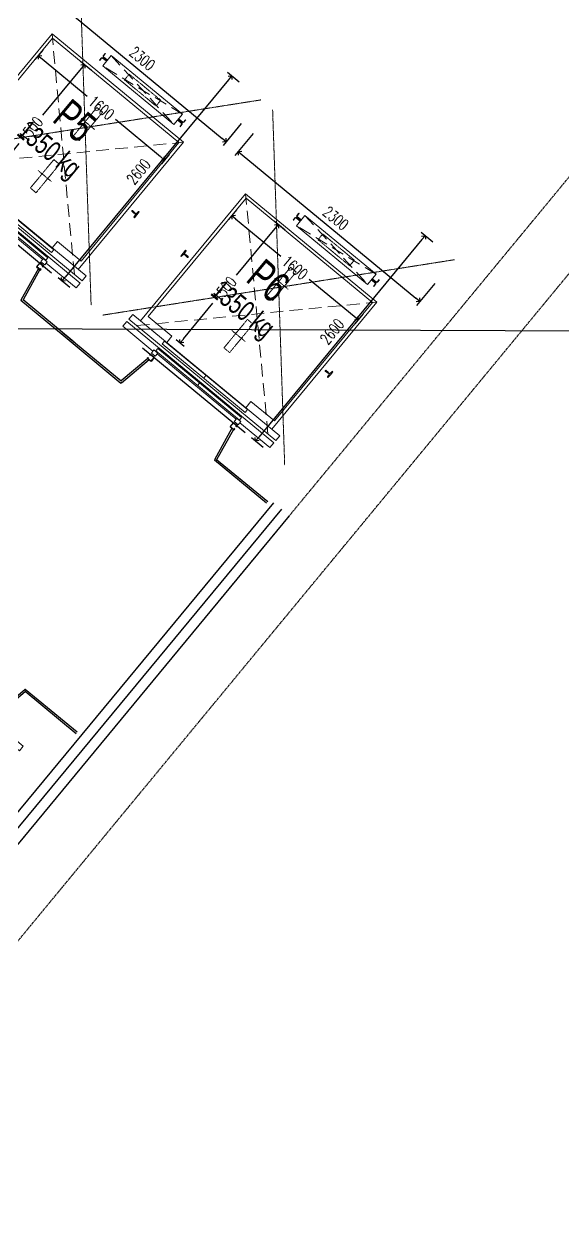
# Model space of a CAD drawing. Header units: millimetres. Extents: x -1307397 to 11565522512, y -626897 to 1138105.
# Drawn here: x -84169 to -78911, y 88250 to 99992 of the extents above; entities that cross this region are included whole.
import ezdxf
from ezdxf.enums import TextEntityAlignment as Align

# ---------------------------------------------------------------- set-up
doc = ezdxf.new("R2010")
doc.units = ezdxf.units.MM
doc.header["$MEASUREMENT"] = 0
for name, pattern in [('HIDDEN', [0.375, 0.25, -0.125]), ('Xref_NT1+NT2_MBDV Cot vach_220729$0$CENTERX2', [4, 2.5, -0.5, 0.5, -0.5]), ('Xref_NT1+NT2_MBDV Cot vach_220729$0$DASH', [0.35, 0.25, -0.1]), ('Xref_NT1+NT2_MBDV Cot vach_220729$0$HIDDEN', [0.375, 0.25, -0.125]), ('Xref_NT1+NT2_MBDV Cot vach_220729$0$PHANTOMX2', [5, 2.5, -0.5, 0.5, -0.5, 0.5, -0.5])]:
    doc.linetypes.add(name, pattern=pattern)
for name, color, linetype in [('A-GLAZ', 135, 'Continuous'), ('KT-Net manh', 139, 'Continuous'), ('KT-Noi that', 32, 'Continuous'), ('SPE-MEP-Electric', 210, 'Continuous'), ('Xref_NT1+NT2_MBDV Cot vach_220729$0$ccu12-Thay', 7, 'Continuous'), ('Xref_NT1+NT2_MBDV Cot vach_220729$0$KC-Betong', 6, 'Continuous'), ('Xref_NT1+NT2_MBDV Cot vach_220729$0$KT-Net manh', 139, 'Continuous'), ('Xref_NT1+NT2_MBDV Cot vach_220729$0$KT-Text', 7, 'Continuous'), ('Xref_ST_MBDV Cot vach 30.7.2022$0$KT-Text', 7, 'Continuous'), ('Xref_ST_MBDV Cot vach 30.7.2022$0$ST_MBDV Cot vach 220803$0$Xref_ST_MBDV Cot vach 30.7.2022$0$KT-Tuong', 1, 'Continuous')]:
    doc.layers.add(name, color=color, linetype=linetype)
for name, color, linetype, lineweight in [('SPE-MEP-HVAC', 140, 'Continuous', 0), ('Xref_NT1+NT2_MBDV Cot vach_220729$0$KT-Noi that', 36, 'Continuous', 9), ('Xref_NT1+NT2_MBDV Cot vach_220729$0$Level 15', 7, 'Continuous', 0)]:
    doc.layers.add(name, color=color, linetype=linetype, lineweight=lineweight)
doc.styles.get("Standard").update_dxf_attribs({"font": 'arial.ttf'})
doc.styles.add('xref.N.Cot vach tang N2$0$DIM', font='vnsimli.shx', dxfattribs={"width": 0.7})
doc.styles.add('Xref_NT1+NT2_MBDV Cot vach_220729$0$Arial', font='arial.ttf', dxfattribs={"width": 0.7})
doc.styles.add('Xref_NT1+NT2_MBDV Cot vach_220729$0$DIM', font='vnsimli.shx', dxfattribs={"width": 0.7})
doc.dimstyles.new('SPE-DIM150', dxfattribs={"dimscale": 150, "dimtxt": 2.5, "dimasz": 2.5, "dimexe": 1.25, "dimexo": 0.625, "dimtad": 1, "dimdec": 0, "dimtxsty": 'Standard', "dimcen": 2.5, "dimadec": 0, "dimazin": 0, "dimtfac": 1, "dimtdec": 0, "dimtmove": 0, "dimatfit": 3, "dimldrblk": 'CLOSEDBLANK', "dimfxl": 1, "dimarcsym": 0})
doc.dimstyles.new('xref.N.Cot vach tang N2$0$CCU 1-100 A1', dxfattribs={"dimscale": 100, "dimtxt": 2.2, "dimasz": 1, "dimexe": 1, "dimexo": 0, "dimgap": 1, "dimtad": 1, "dimdec": 0, "dimdsep": 46, "dimtxsty": 'xref.N.Cot vach tang N2$0$DIM', "dimblk1": 'xref.N.Cot vach tang N2$0$_ARCHTICK', "dimblk2": 'xref.N.Cot vach tang N2$0$_ARCHTICK', "dimsah": 1, "dimcen": 0, "dimdle": 1, "dimclrd": 256, "dimclre": 256, "dimclrt": 31, "dimadec": 0, "dimazin": 0, "dimtfac": 1, "dimtdec": 0, "dimtix": 1, "dimtmove": 2, "dimatfit": 3, "dimldrblk": 'xref.N.Cot vach tang N2$0$_ARCHTICK', "dimfxl": 8, "dimtolj": 1, "dimarcsym": 0})
doc.dimstyles.new('Xref_NT1+NT2_MBDV Cot vach_220729$0$CCU 1-100 A1', dxfattribs={"dimscale": 100, "dimtxt": 2.2, "dimasz": 1, "dimexe": 1, "dimexo": 0, "dimgap": 1, "dimtad": 1, "dimdec": 0, "dimdsep": 46, "dimtxsty": 'Xref_NT1+NT2_MBDV Cot vach_220729$0$DIM', "dimblk1": 'Xref_NT1+NT2_MBDV Cot vach_220729$0$_ARCHTICK', "dimblk2": 'Xref_NT1+NT2_MBDV Cot vach_220729$0$_ARCHTICK', "dimsah": 1, "dimcen": 0, "dimdle": 1, "dimclrd": 256, "dimclre": 256, "dimclrt": 31, "dimadec": 0, "dimazin": 0, "dimtfac": 1, "dimtdec": 0, "dimtix": 1, "dimtmove": 2, "dimatfit": 3, "dimldrblk": 'Xref_NT1+NT2_MBDV Cot vach_220729$0$_ARCHTICK', "dimfxl": 8, "dimtolj": 1, "dimarcsym": 0})

# ---------------------------------------------------------------- blocks, each defined once
blk = doc.blocks.new('Xref_NT1+NT2_MBDV Cot vach_220729$0$Luoi truc NT')
at = {"layer": 'Xref_NT1+NT2_MBDV Cot vach_220729$0$Level 15', "color": 240, "linetype": 'Xref_NT1+NT2_MBDV Cot vach_220729$0$DASH', "lineweight": 13, "ltscale": 10, "true_color": 0xed1f24, "elevation": 0, "flags": 128}
blk.add_lwpolyline([(1348755, 125791), (1343211, 146894), (1334802, 149799), (1323306, 141086), (1299857, 123195), (1276240, 106123, 0.685011), (1309559, -18492), (1330348, -20692), (1371996, -19376), (1378307, -11303), (1348755, 125791)], format="xyb", close=True, dxfattribs=at)
at = {"layer": 'Xref_NT1+NT2_MBDV Cot vach_220729$0$Level 15', "color": 152, "linetype": 'Xref_NT1+NT2_MBDV Cot vach_220729$0$DASH', "lineweight": 13, "ltscale": 10, "true_color": 0x2776bb, "elevation": 0, "flags": 128}
blk.add_lwpolyline([(1342918, 124396), (1338222, 142269), (1335872, 143081), (1326938, 136310), (1303434, 118378), (1279767, 101270, 0.684877), (1310199, -12526), (1330570, -14682), (1368999, -13468), (1371849, -9821)], format="xyb", close=True, dxfattribs=at)
blk = doc.blocks.new('_ClosedBlank')
at = {"linetype": 'ByBlock', "lineweight": -2}
for p, q in [((-1, 0.167), (0, 0)), ((-1, 0.167), (-1, -0.167)), ((0, 0), (-1, -0.167))]:
    blk.add_line(p, q, dxfattribs=at)
blk = doc.blocks.new('xref.N.Cot vach tang N2$0$_Open90')
at = {"color": 0, "linetype": 'ByBlock', "lineweight": -2}
for p, q in [((0, 0), (-1, 0)), ((-0.5, 0.5), (0, 0)), ((0, 0), (-0.5, -0.5))]:
    blk.add_line(p, q, dxfattribs=at)
blk = doc.blocks.new('*D87')
at = {"layer": 'Defpoints', "color": 0, "transparency": 16777216}
for p in [(-83958, 100984, 0), (-85689, 99042), (-85613, 98979, 0)]:
    blk.add_point(p, dxfattribs=at)
at = {"layer": 'KT-Noi that', "color": 5, "transparency": 16777216}
for p, q in [((-84065, 101008), (-85657, 99080)), ((-83958, 100984), (-84072, 101078)), ((-85613, 98979), (-85728, 99074))]:
    blk.add_line(p, q, dxfattribs=at)
at = {"layer": 'KT-Noi that', "color": 5, "transparency": 16777216, "xscale": 50, "yscale": 50, "zscale": 50}
for p, rotation in [((-84033, 101046), 50.44882705992779), ((-85689, 99042), 230.4488270599278)]:
    blk.add_blockref('xref.N.Cot vach tang N2$0$_Open90', p, dxfattribs=dict(at, rotation=rotation))
at = {"layer": 'KT-Noi that', "color": 5, "transparency": 16777216, "insert": (-84942, 100111), "char_height": 110, "attachment_point": 5, "rotation": 50.4488, "style": 'xref.N.Cot vach tang N2$0$DIM'}
blk.add_mtext('\\A1;2600', dxfattribs=at)
blk = doc.blocks.new('xref.N.Cot vach tang N2$0$_ARCHTICK')
at = {"color": 0, "linetype": 'ByBlock', "const_width": 0.15}
blk.add_lwpolyline([(-0.5, -0.5), (0.5, 0.5)], dxfattribs=at)
blk = doc.blocks.new('*D88')
at = {"layer": 'Defpoints', "color": 0, "transparency": 16777216}
for p in [(-83824, 100485, 0), (-82050, 99020, 0), (-82197, 98843)]:
    blk.add_point(p, dxfattribs=at)
at = {"layer": 'KT-Noi that', "color": 5, "transparency": 16777216}
for p, q in [((-83824, 100485), (-84002, 100269)), ((-83931, 100276), (-82235, 98875)), ((-82050, 99020), (-82228, 98805))]:
    blk.add_line(p, q, dxfattribs=at)
at = {"layer": 'KT-Noi that', "color": 5, "transparency": 16777216, "xscale": 50, "yscale": 50, "zscale": 50}
for p, rotation in [((-83970, 100308), 140.4488270599036), ((-82197, 98843), 320.4488270599036)]:
    blk.add_blockref('xref.N.Cot vach tang N2$0$_Open90', p, dxfattribs=dict(at, rotation=rotation))
at = {"layer": 'KT-Noi that', "color": 5, "transparency": 16777216, "insert": (-83016, 99656), "char_height": 110, "attachment_point": 5, "rotation": 320.4488, "style": 'xref.N.Cot vach tang N2$0$DIM'}
blk.add_mtext('\\A1;2300', dxfattribs=at)
blk = doc.blocks.new('*D89')
at = {"layer": 'Defpoints', "color": 0, "transparency": 16777216}
for p in [(-82069, 99424, 0), (-83800, 97482), (-83724, 97419, 0)]:
    blk.add_point(p, dxfattribs=at)
at = {"layer": 'KT-Noi that', "color": 5, "transparency": 16777216}
for p, q in [((-82069, 99424), (-82183, 99518)), ((-82176, 99448), (-83768, 97520)), ((-83724, 97419), (-83838, 97514))]:
    blk.add_line(p, q, dxfattribs=at)
at = {"layer": 'KT-Noi that', "color": 5, "transparency": 16777216, "xscale": 50, "yscale": 50, "zscale": 50}
for p, rotation in [((-82144, 99486), 50.44882705992779), ((-83800, 97482), 230.4488270599278)]:
    blk.add_blockref('xref.N.Cot vach tang N2$0$_Open90', p, dxfattribs=dict(at, rotation=rotation))
at = {"layer": 'KT-Noi that', "color": 5, "transparency": 16777216, "insert": (-83053, 98551), "char_height": 110, "attachment_point": 5, "rotation": 50.4488, "style": 'xref.N.Cot vach tang N2$0$DIM'}
blk.add_mtext('\\A1;2600', dxfattribs=at)
blk = doc.blocks.new('*D90')
at = {"layer": 'Defpoints', "color": 0, "transparency": 16777216}
for p in [(-81935, 98925, 0), (-80161, 97460, 0), (-80307, 97283)]:
    blk.add_point(p, dxfattribs=at)
at = {"layer": 'KT-Noi that', "color": 5, "transparency": 16777216}
for p, q in [((-81935, 98925), (-82113, 98709)), ((-82042, 98716), (-80346, 97315)), ((-80161, 97460), (-80339, 97245))]:
    blk.add_line(p, q, dxfattribs=at)
at = {"layer": 'KT-Noi that', "color": 5, "transparency": 16777216, "xscale": 50, "yscale": 50, "zscale": 50}
for p, rotation in [((-82081, 98748), 140.4488270599036), ((-80307, 97283), 320.4488270599036)]:
    blk.add_blockref('xref.N.Cot vach tang N2$0$_Open90', p, dxfattribs=dict(at, rotation=rotation))
at = {"layer": 'KT-Noi that', "color": 5, "transparency": 16777216, "insert": (-81127, 98096), "char_height": 110, "attachment_point": 5, "rotation": 320.4488, "style": 'xref.N.Cot vach tang N2$0$DIM'}
blk.add_mtext('\\A1;2300', dxfattribs=at)
blk = doc.blocks.new('*D91')
at = {"layer": 'Defpoints', "color": 0, "transparency": 16777216}
for p in [(-80180, 97864, 0), (-81911, 95922), (-81835, 95859, 0)]:
    blk.add_point(p, dxfattribs=at)
at = {"layer": 'KT-Noi that', "color": 5, "transparency": 16777216}
for p, q in [((-80180, 97864), (-80294, 97958)), ((-80287, 97888), (-81879, 95960)), ((-81835, 95859), (-81949, 95953))]:
    blk.add_line(p, q, dxfattribs=at)
at = {"layer": 'KT-Noi that', "color": 5, "transparency": 16777216, "xscale": 50, "yscale": 50, "zscale": 50}
for p, rotation in [((-80255, 97926), 50.44882705992779), ((-81911, 95922), 230.4488270599278)]:
    blk.add_blockref('xref.N.Cot vach tang N2$0$_Open90', p, dxfattribs=dict(at, rotation=rotation))
at = {"layer": 'KT-Noi that', "color": 5, "transparency": 16777216, "insert": (-81164, 96991), "char_height": 110, "attachment_point": 5, "rotation": 50.4488, "style": 'xref.N.Cot vach tang N2$0$DIM'}
blk.add_mtext('\\A1;2600', dxfattribs=at)
blk = doc.blocks.new('STTT')
at = {"layer": 'Xref_NT1+NT2_MBDV Cot vach_220729$0$KT-Text', "extrusion": (2.27976e-08, 7.84266e-08, 1), "style": 'Xref_NT1+NT2_MBDV Cot vach_220729$0$Arial', "oblique": 360, "width": 0.7}
for s, p in [('P5', (-83829, 98603)), ('P6', (-81940, 97042))]:
    blk.add_text(s, height=300, rotation=320, dxfattribs=at).set_placement(p, align=Align.CENTER)
at = {"layer": 'Xref_NT1+NT2_MBDV Cot vach_220729$0$KT-Text', "style": 'Xref_NT1+NT2_MBDV Cot vach_220729$0$Arial', "width": 0.7}
for p in [(-84043, 98364, 0), (-82153, 96804, 0)]:
    blk.add_text('1350 kg', height=200, rotation=320.4488, dxfattribs=at).set_placement(p, align=Align.CENTER)
blk = doc.blocks.new('STTT2')
at = {"layer": 'Xref_ST_MBDV Cot vach 30.7.2022$0$KT-Text'}
blk.add_blockref('STTT', (0, 0), dxfattribs=at)
blk = doc.blocks.new('ĂERWER')
at = {"layer": 'Xref_ST_MBDV Cot vach 30.7.2022$0$KT-Text'}
blk.add_blockref('STTT2', (0, 0), dxfattribs=at)
blk = doc.blocks.new('Xref_NT1+NT2_MBDV Cot vach_220729$0$_Open90')
at = {"color": 0, "linetype": 'ByBlock', "lineweight": -2}
for p, q in [((0, 0), (-1, 0)), ((-0.5, 0.5), (0, 0)), ((0, 0), (-0.5, -0.5))]:
    blk.add_line(p, q, dxfattribs=at)
blk = doc.blocks.new('*D103')
at = {"layer": 'Defpoints', "color": 5, "transparency": 16777216}
for p, q in [((2154, 2626), (2047, 2714)), ((2054, 2644), (1677, 2188)), ((1162, 1565), (1450, 1913)), ((1170, 1493), (1092, 1558))]:
    blk.add_line(p, q, dxfattribs=at)
at = {"layer": 'Defpoints', "color": 0, "transparency": 16777216}
for p in [(2154, 2626, 0), (1130, 1526), (1170, 1493, 0)]:
    blk.add_point(p, dxfattribs=at)
at = {"layer": 'Defpoints', "color": 5, "transparency": 16777216, "xscale": 50, "yscale": 50, "zscale": 50}
for p, rotation in [((2086, 2683), 50.44882673748346), ((1130, 1526), 230.4488267374834)]:
    blk.add_blockref('Xref_NT1+NT2_MBDV Cot vach_220729$0$_Open90', p, dxfattribs=dict(at, rotation=rotation))
at = {"layer": 'Defpoints', "color": 5, "transparency": 16777216, "insert": (1563, 2050), "char_height": 110, "attachment_point": 5, "rotation": 50.4488, "style": 'Xref_NT1+NT2_MBDV Cot vach_220729$0$DIM'}
blk.add_mtext('\\A1;1500', dxfattribs=at)
blk = doc.blocks.new('Xref_NT1+NT2_MBDV Cot vach_220729$0$_ARCHTICK')
at = {"color": 0, "linetype": 'ByBlock', "const_width": 0.15}
blk.add_lwpolyline([(-0.5, -0.5), (0.5, 0.5)], dxfattribs=at)
blk = doc.blocks.new('*D104')
at = {"layer": 'Defpoints', "color": 5, "transparency": 16777216}
for p, q in [((1679, 2825), (1602, 2732)), ((1672, 2738), (2113, 2374)), ((2829, 1783), (2388, 2147)), ((2913, 1806), (2836, 1713))]:
    blk.add_line(p, q, dxfattribs=at)
at = {"layer": 'Defpoints', "color": 0, "transparency": 16777216}
for p in [(1679, 2825, 0), (2913, 1806, 0), (2868, 1751)]:
    blk.add_point(p, dxfattribs=at)
at = {"layer": 'Defpoints', "color": 5, "transparency": 16777216, "xscale": 50, "yscale": 50, "zscale": 50}
for p, rotation in [((1634, 2770), 140.4488267374835), ((2868, 1751), 320.4488267374835)]:
    blk.add_blockref('Xref_NT1+NT2_MBDV Cot vach_220729$0$_Open90', p, dxfattribs=dict(at, rotation=rotation))
at = {"layer": 'Defpoints', "color": 5, "transparency": 16777216, "insert": (2251, 2261), "char_height": 110, "attachment_point": 5, "rotation": 320.4488, "style": 'Xref_NT1+NT2_MBDV Cot vach_220729$0$DIM'}
blk.add_mtext('\\A1;1600', dxfattribs=at)
blk = doc.blocks.new('A$C691A41ED')
at = {"layer": 'SPE-MEP-Electric'}
blk.add_leader([(25540, 1524898), (74666, 1524707)], dimstyle='SPE-DIM150', override={"dimtad": 0}, dxfattribs=at)
blk = doc.blocks.new('A$C4DAF2025')
at = {"layer": 'Xref_NT1+NT2_MBDV Cot vach_220729$0$KT-Net manh'}
for p, q in [((-31.8, 1617, 0), (552.4, 1134.5, 0)), ((-20.4, 1630.9, 0), (554.5, 1156.1, 0)), ((762.6, 1479.7, 0), (1765, 651.9, 0)), ((813.5, 1372.8, 0), (554.5, 1156.1, 0)), ((827.7, 1361.1, 0), (556.7, 1134.9, 0)), ((552.4, 1134.5, 0), (554.3, 1136.8, 0)), ((554.3, 1136.8, 0), (556.7, 1134.9, 0)), ((1636.2, 693.4, 0), (1465.3, 384.5, 0)), ((1650.4, 681.7, 0), (1486.6, 386.4, 0)), ((1467.6, 382.6, 0), (1465.3, 384.5, 0)), ((1465.7, 380.3, 0), (1467.6, 382.6, 0)), ((1972.9, -38.6, 0), (1465.7, 380.3, 0)), ((1984.4, -24.7, 0), (1486.6, 386.4, 0))]:
    blk.add_line(p, q, dxfattribs=at)
at = {"layer": 'Xref_NT1+NT2_MBDV Cot vach_220729$0$KT-Net manh', "ltscale": 2, "elevation": 0}
for points in [[(833.3, 1408.3), (839.7, 1416), (878.3, 1384.2), (846.4, 1345.7), (807.9, 1377.5), (814.2, 1385.2), (821.9, 1378.8), (820.9, 1377.6), (814.4, 1382.9), (810.1, 1377.7), (846.2, 1347.9), (876, 1384), (839.9, 1413.8), (835.6, 1408.5), (842.1, 1403.2), (841, 1402)], [(1681.5, 707.9), (1687.9, 715.6), (1649.3, 747.4), (1617.5, 708.9), (1656, 677), (1662.4, 684.8), (1654.7, 691.1), (1653.7, 689.9), (1660.1, 684.5), (1655.8, 679.3), (1619.7, 709.1), (1649.5, 745.2), (1685.6, 715.4), (1681.3, 710.1), (1674.8, 715.5), (1673.8, 714.3)]]:
    blk.add_lwpolyline(points, close=True, dxfattribs=at)
at = {"layer": 'Xref_NT1+NT2_MBDV Cot vach_220729$0$KT-Net manh', "const_width": 2, "elevation": 0}
for points in [[(554.3, 1136.8), (554.5, 1156.1)], [(1467.6, 382.6), (1486.6, 386.4)]]:
    blk.add_lwpolyline(points, dxfattribs=at)
at = {"layer": 'Xref_NT1+NT2_MBDV Cot vach_220729$0$KT-Noi that', "linetype": 'Continuous', "ltscale": 2}
for p, q in [((744, 1741.5), (1769.2, 2982.9)), ((818.9, 1783.4), (1774, 2940)), ((1769.2, 2982.9), (3050.7, 1924.6)), ((1774, 2940), (3007.7, 1921.2)), ((2025.5, 683.2), (3050.7, 1924.6)), ((2052.6, 764.6), (3007.7, 1921.2)), ((629.5, 1758.3), (667.7, 1804.5)), ((2101.9, 620.1), (667.7, 1804.5)), ((818.9, 1783.4), (1050.2, 1592.4)), ((610.4, 1735.1), (572.2, 1688.9)), ((572.2, 1688.9), (865.2, 1446.9)), ((2044.5, 550.7), (610.4, 1735.1)), ((2063.6, 573.9), (629.5, 1758.3)), ((955.8, 1517.3), (977.4, 1543.5)), ((1787, 874.9), (977.4, 1543.5)), ((999.2, 1530.7), (1050.2, 1592.4)), ((911.8, 1471.9), (892.5, 1448.6)), ((1709.9, 773.6), (892.5, 1448.6)), ((1678, 782.1), (906.9, 1418.9)), ((1729.1, 797), (911.8, 1471.9)), ((1765.4, 848.7), (955.8, 1517.3)), ((1382.2, 1209.2), (1360.6, 1183)), ((1320.5, 1134.4), (1301.2, 1111.1)), ((1770.3, 893.9), (1821.2, 955.6)), ((2052.6, 764.6), (1821.2, 955.6)), ((1765.4, 848.7), (1787, 874.9)), ((1729.1, 797), (1709.9, 773.6)), ((2006.3, 504.5), (1713.3, 746.4)), ((2063.6, 573.9), (2101.9, 620.1)), ((2044.5, 550.7), (2006.3, 504.5))]:
    blk.add_line(p, q, dxfattribs=at)
at = {"layer": 'Xref_NT1+NT2_MBDV Cot vach_220729$0$KT-Noi that', "linetype": 'Xref_NT1+NT2_MBDV Cot vach_220729$0$HIDDEN', "ltscale": 500}
for p, q in [((1987.3, 636.9), (1769.2, 2982.9)), ((2347.7, 2771), (2958.9, 2097.7)), ((3041.7, 2197.9), (2265, 2670.7)), ((705.8, 1695.2), (3050.7, 1924.6))]:
    blk.add_line(p, q, dxfattribs=at)
at = {"layer": 'Xref_NT1+NT2_MBDV Cot vach_220729$0$KT-Noi that', "linetype": 'Continuous'}
for p, q in [((2232.4, 2725.5), (2250.9, 2748)), ((2234.9, 2723.5), (2232.4, 2725.5)), ((2234.9, 2723.5), (2253.4, 2745.9)), ((2296.3, 2718.5), (2262.1, 2746.8)), ((2298.4, 2721), (2264.1, 2749.2)), ((2287.8, 2792.6), (2269.3, 2770.2)), ((2304.8, 2728.7), (2270.5, 2756.9)), ((2290.3, 2790.6), (2271.7, 2768.1)), ((2306.8, 2731.1), (2272.6, 2759.4)), ((2290.3, 2790.6), (2287.8, 2792.6)), ((2305.2, 2724.4), (2302.6, 2721.4)), ((2307.6, 2722.4), (2305.1, 2719.3)), ((1135.8, 2374.4), (1159.6, 2403.4)), ((1139.6, 2371.3), (1135.8, 2374.4)), ((1143.8, 2371.7), (1165, 2392.4)), ((1183.5, 2432.3), (1159.6, 2403.4)), ((1179.8, 2384), (1169.2, 2392.8)), ((1187.8, 2424.9), (1171.4, 2400.2)), ((1182.4, 2387.2), (1171.8, 2396)), ((1203.5, 2360.7), (1181.1, 2379.1)), ((1187.4, 2429.1), (1183.5, 2432.3)), ((1209.9, 2368.4), (1187.5, 2386.8)), ((1204.9, 2360.8), (1207.4, 2363.9)), ((1210, 2367), (1207.4, 2363.9)), ((3001.6, 2149.3), (2999, 2146.2)), ((2999.9, 2137.5), (3034.1, 2109.2)), ((3004, 2147.3), (3001.5, 2144.2)), ((3001.9, 2140), (3036.1, 2111.7)), ((3008.3, 2147.7), (3042.5, 2119.4)), ((3010.3, 2150.1), (3044.5, 2121.9)), ((3071.8, 2145.1), (3053.3, 2122.7)), ((3074.3, 2143.1), (3055.7, 2120.7)), ((3016.4, 2078.1), (3034.9, 2100.5)), ((3018.9, 2076), (3037.4, 2098.5)), ((2546.5, 1252.8), (2549.1, 1255.9)), ((2546.7, 1251.4), (2569, 1232.9)), ((2551.6, 1259), (2549.1, 1255.9)), ((2553, 1259.1), (2575.4, 1240.7)), ((2568.8, 1194.9), (2585.1, 1219.6)), ((2569.2, 1190.7), (2573, 1187.5)), ((2573, 1187.5), (2596.9, 1216.4)), ((2574.1, 1232.6), (2584.7, 1223.8)), ((2576.7, 1235.8), (2587.3, 1227)), ((2612.7, 1248.1), (2591.6, 1227.4)), ((2620.8, 1245.3), (2596.9, 1216.4)), ((2616.9, 1248.5), (2620.8, 1245.3))]:
    blk.add_line(p, q, dxfattribs=at)
at = {"layer": 'Xref_NT1+NT2_MBDV Cot vach_220729$0$KT-Noi that', "linetype": 'Xref_NT1+NT2_MBDV Cot vach_220729$0$CENTERX2'}
for p, q in [((2053.9, 2157.7), (2184.5, 2049.8)), ((1633.7, 1648.8), (1764.2, 1540.9))]:
    blk.add_line(p, q, dxfattribs=at)
at = {"layer": 'Xref_NT1+NT2_MBDV Cot vach_220729$0$KT-Noi that', "linetype": 'Continuous', "ltscale": 2}
for points in [[(2347.7, 2771), (2265, 2670.7), (2958.9, 2097.7), (3041.7, 2197.9)], [(849.3, 1427.6), (874.7, 1458.4), (913.3, 1426.6), (887.8, 1395.8)], [(1697.4, 727.2), (1722.9, 758), (1684.3, 789.8), (1658.9, 759)]]:
    blk.add_lwpolyline(points, close=True, dxfattribs=at)
at = {"layer": 'Xref_NT1+NT2_MBDV Cot vach_220729$0$KT-Noi that', "linetype": 'Xref_NT1+NT2_MBDV Cot vach_220729$0$PHANTOMX2'}
for points in [[(2522, 2589.4), (2830.5, 2334.7), (2784.6, 2279.2), (2476.2, 2533.9)], [(2207.1, 2264.6), (2262.6, 2218.8), (2033.4, 1941.2), (1977.9, 1987)], [(1786.8, 1755.7), (1842.3, 1709.9), (1613.1, 1432.3), (1557.6, 1478.1)]]:
    blk.add_lwpolyline(points, close=True, dxfattribs=at)
at = {"layer": 'Xref_NT1+NT2_MBDV Cot vach_220729$0$KT-Noi that', "linetype": 'Continuous'}
for centre, radius, start, end in [((2258.2, 2742), 9.4, 50.44883, 140.44883), ((2258.2, 2742), 6.2, 50.44883, 140.44883), ((2276.5, 2764.2), 9.4, 140.44883, 230.44883), ((2276.5, 2764.2), 6.2, 140.44883, 230.44883), ((2300.3, 2723.3), 6.2, 230.44883, 320.44883), ((2300.3, 2723.3), 3, 230.44883, 320.44883), ((2302.8, 2726.4), 3, 320.44883, 50.44883), ((2302.8, 2726.4), 6.2, 320.44883, 50.44883), ((1141.5, 2373.6), 3, 230.44883, 320.44883), ((1167.3, 2390.5), 3, 50.44883, 140.44883), ((1173.7, 2398.3), 3, 140.44883, 230.44883), ((1176, 2380.4), 5.25, 346.11855, 43.76611), ((1185.3, 2391.6), 5.25, 237.13154, 294.77911), ((1185.5, 2426.8), 3, 320.44883, 50.44883), ((1204.1, 2361.4), 1, 230.44883, 320.44883), ((1209.2, 2367.6), 1, 320.44883, 50.44883), ((3003.8, 2142.3), 6.2, 140.44883, 230.44883), ((3003.8, 2142.3), 3, 140.44883, 230.44883), ((3006.4, 2145.4), 6.2, 50.44883, 140.44883), ((3006.4, 2145.4), 3, 50.44883, 140.44883), ((3048.5, 2126.7), 9.4, 230.44883, 320.44883), ((3048.5, 2126.7), 6.2, 230.44883, 320.44883), ((3030.1, 2104.4), 6.2, 320.44883, 50.44883), ((3030.1, 2104.4), 9.4, 320.44883, 50.44883), ((2547.3, 1252.2), 1, 140.44883, 230.44883), ((2552.4, 1258.3), 1, 50.44883, 140.44883), ((2571.1, 1193), 3, 140.44883, 230.44883), ((2571.2, 1228.2), 5.25, 57.13154, 114.77911), ((2580.5, 1239.4), 5.25, 166.11855, 223.76611), ((2582.8, 1221.5), 3, 320.44883, 50.44883), ((2589.2, 1229.3), 3, 230.44883, 320.44883), ((2615, 1246.2), 3, 50.44883, 140.44883)]:
    blk.add_arc(centre, radius, start, end, dxfattribs=at)
at = {"layer": 'Defpoints', "color": 5}
for base, p1, p2, angle, picture, middle in [((2867.5, 1751.4, 0), (1679.1, 2825.1), (2912.8, 1806.2), 140.44883, '*D104', (2250.7, 2260.8, 0)), ((1130.5, 1526.1, 0), (2154, 2626.2), (1170.3, 1493.2), 230.44883, '*D103', (1563.4, 2050.3, 0))]:
    dim = blk.add_linear_dim(base=base, p1=p1, p2=p2, angle=angle, dimstyle='Xref_NT1+NT2_MBDV Cot vach_220729$0$CCU 1-100 A1', override={"dimscale": 50, "dimblk1": 'Xref_NT1+NT2_MBDV Cot vach_220729$0$_Open90', "dimblk2": 'Xref_NT1+NT2_MBDV Cot vach_220729$0$_Open90', "dimclrd": 5, "dimclre": 5, "dimclrt": 5, "dimlwd": 65535, "dimlwe": 65535}, dxfattribs=at)
    dim.commit()
    dim.dimension.update_dxf_attribs({"geometry": picture, "text_midpoint": middle, "dimtype": 128})

msp = doc.modelspace()

# ---------------------------------------------------------------- hatches: boundary and pattern name
at = {"layer": 'KT-Net manh'}
h = msp.add_hatch(dxfattribs=at)
h.set_pattern_fill('AR-PARQ1', color=256, scale=100)
h.set_pattern_definition([(90, (-222977.9, -18736.5), (-1200, 1200), [1200, -1200]), (90, (-222777.9, -18736.5), (-1200, 1200), [1200, -1200]), (90, (-222577.9, -18736.5), (-1200, 1200), [1200, -1200]), (90, (-222377.9, -18736.5), (-1200, 1200), [1200, -1200]), (90, (-222177.9, -18736.5), (-1200, 1200), [1200, -1200]), (90, (-221977.9, -18736.5), (-1200, 1200), [1200, -1200]), (90, (-221777.9, -18736.5), (-1200, 1200), [1200, -1200]), (0, (-222977.9, -17536.5), (1200, -1200), [1200, -1200]), (0, (-222977.9, -17336.5), (1200, -1200), [1200, -1200]), (0, (-222977.9, -17136.5), (1200, -1200), [1200, -1200]), (0, (-222977.9, -16936.5), (1200, -1200), [1200, -1200]), (0, (-222977.9, -16736.5), (1200, -1200), [1200, -1200]), (0, (-222977.9, -16536.5), (1200, -1200), [1200, -1200]), (0, (-222977.9, -16336.5), (1200, -1200), [1200, -1200])])
edge = h.paths.add_edge_path()
edge.add_arc((-849321.9, 757434.7), 991677.7, 320.1955538, 320.3628568)
edge.add_arc((-77564, 117441.9), 10932.3, 116.87041, 137.55262, ccw=False)
edge.add_arc((-79909.8, 122481.1), 5380.2, 84.60929, 118.84249, ccw=False)
edge.add_arc((-80012.9, 122471.2), 5400.7, 44.40208, 83.52947, ccw=False)
edge.add_line((-76154.4, 126250), (-74924.7, 125234.5))
edge.add_line((-74924.7, 125234.5), (-75879.8, 124077.9))
edge.add_line((-75879.8, 124077.9), (-79041.2, 126688.6))
edge.add_line((-79041.2, 126688.6), (-103429.3, 97157.2))
edge.add_line((-103429.3, 97157.2), (-94832.1, 90057.2))
edge.add_line((-94832.1, 90057.2), (-96105.6, 88515.1))
edge.add_line((-96105.6, 88515.1), (-104702.9, 95615.1))
edge.add_line((-104702.9, 95615.1), (-110179.1, 88984))
edge.add_line((-110179.1, 88984), (-111104.3, 89748.1))
edge.add_line((-111104.3, 89748.1), (-110977, 89902.3))
edge.add_line((-110977, 89902.3), (-112904.6, 91494.3))
edge.add_line((-112904.6, 91494.3), (-113032, 91340))
edge.add_line((-113032, 91340), (-113189.6, 91470.2))
edge.add_line((-113189.6, 91470.2), (-87481.5, 122593))
h.paths.add_polyline_path([(-101536.4, 103375.5), (-101281.7, 103683.9), (-99354, 102092), (-99608.7, 101783.5)], flags=16)
h.paths.add_polyline_path([(-108065.2, 97354.3), (-107301.1, 98279.5), (-106375.8, 97515.4), (-107139.9, 96590.2)], flags=16)
h.paths.add_polyline_path([(-97367.5, 110308), (-96603.4, 111233.3), (-95678.1, 110469.2), (-96442.2, 109543.9)], flags=16)
h.paths.add_polyline_path([(-91764, 117093.3), (-91509.2, 117401.7), (-89581.6, 115809.8), (-89836.3, 115501.4)], flags=16)
h.paths.add_polyline_path([(-83724.8, 124551.7), (-83470.1, 124860.1), (-82159.8, 123778), (-82414.4, 123469.7)], flags=16)

# ---------------------------------------------------------------- linework, layer by layer
at = {"layer": 'A-GLAZ'}
for p, q in [((-85619.9, 90620.1), (-81731.7, 95319.7, 0)), ((-85542.8, 90556.3), (-81654.7, 95255.9, 0)), ((-85465.8, 90492.5), (-81577.6, 95192.1, 0))]:
    msp.add_line(p, q, dxfattribs=at)
at = {"layer": 'SPE-MEP-HVAC', "linetype": 'HIDDEN', "ltscale": 5}
for p, q in [((-83633, 100715.8, 0), (-83515.1, 97246.5, 0)), ((-81859.5, 99251.2, 0), (-85288.6, 98711, 0)), ((-81743.9, 99155.7, 0), (-81626.1, 95686.4, 0)), ((-79970.5, 97691.2, 0), (-83399.5, 97151, 0))]:
    msp.add_line(p, q, dxfattribs=at)
at = {"layer": 'Xref_NT1+NT2_MBDV Cot vach_220729$0$ccu12-Thay', "linetype": 'HIDDEN', "ltscale": 25, "elevation": 0}
for points in [[(-59981.3, 107587.4, 0.3330783), (-61725.2, 115112.2), (-75994.5, 126896.4, 0.2778331), (-81798.3, 128158.9, 0.0637996), (-84216, 126862.3, 0.0539039), (-86083.7, 125214), (-88547.2, 122244.5), (-113995.3, 91438.2, 0.0725017), (-114929.1, 89493.6, 0.0502925), (-117686.2, 77111.4, 0.0222997), (-118097.8, 71632.8, 0.4964024), (-111586.4, 67387.1), (-102943.5, 70671.7, 0.0812642), (-99030.2, 73116.6), (-92449.3, 81085.5), (-90284.3, 83707.1), (-78314.9, 98206, -0.4142136), (-77753.4, 98259.5), (-69577.5, 91507.6, 0.4147016), (-65913, 91860.2), (-61205.8, 97560.1)], [(-60530.3, 107829.5, 0.3329429), (-62109.5, 114651.5), (-76392.2, 126446.7, 0.2782647), (-81594.8, 127594.4, 0.0635543), (-83868.5, 126373.1, 0.0536127), (-85631.1, 124819.8), (-88085, 121861.9), (-113513.6, 91079.3, 0.0716282), (-114357.9, 89309.9, 0.0503129), (-117090.4, 77040.4, 0.0221705), (-117497.1, 71646, 0.4938342), (-111794, 67950.1), (-103166.1, 71229, 0.0802095), (-99461.9, 73536.2), (-92911.9, 81467.5), (-90746.9, 84089.1), (-78777.6, 98588, -0.4142136), (-77371.3, 98722.1), (-69195.5, 91970.2, 0.41477), (-66375.9, 92241.9), (-61668.4, 97942.2)]]:
    msp.add_lwpolyline(points, format="xyb", dxfattribs=at)

# ---------------------------------------------------------------- block references
at = {"layer": 'SPE-MEP-Electric'}
msp.add_blockref('A$C691A41ED', (-116173.4, -1427854.4, 0), dxfattribs=at)
at = {"layer": 'Xref_NT1+NT2_MBDV Cot vach_220729$0$KC-Betong'}
msp.add_blockref('Xref_NT1+NT2_MBDV Cot vach_220729$0$Luoi truc NT', (-1371996.4, 19375.9), dxfattribs=at)
at = {"layer": 'Xref_ST_MBDV Cot vach 30.7.2022$0$KT-Text'}
msp.add_blockref('ĂERWER', (59.6, 330.5, 0), dxfattribs=at)
at = {"layer": 'Xref_ST_MBDV Cot vach 30.7.2022$0$ST_MBDV Cot vach 220803$0$Xref_ST_MBDV Cot vach 30.7.2022$0$KT-Tuong'}
for p in [(-85665.7, 96912.9, 0), (-83776.6, 95352.9, 0)]:
    msp.add_blockref('A$C4DAF2025', p, dxfattribs=at)
at = {"layer": 'Xref_ST_MBDV Cot vach 30.7.2022$0$ST_MBDV Cot vach 220803$0$Xref_ST_MBDV Cot vach 30.7.2022$0$KT-Tuong', "xscale": -1, "rotation": 100.8976534744204}
msp.add_blockref('A$C4DAF2025', (-84061.1, 95008.3, 0), dxfattribs=at)

# ---------------------------------------------------------------- dimensions: what is measured, and where the dimension line sits
at = {"layer": 'KT-Noi that', "color": 5}
for p1, p2, distance, picture, middle in [((-83957.9, 100984.1, 0), (-85613.5, 98979.4, 0), -98, '*D87', (-84942.2, 100111)), ((-83823.8, 100484.7, 0), (-82050.4, 99020.2, 0), -229.6, '*D88', (-83016.4, 99656.4)), ((-82068.8, 99424, 0), (-83724.4, 97419.3, 0), -98, '*D89', (-83053.1, 98550.9)), ((-81934.7, 98924.7, 0), (-80161.3, 97460.1, 0), -229.6, '*D90', (-81127.3, 98096.3)), ((-80179.7, 97864, 0), (-81835.3, 95859.2, 0), -98, '*D91', (-81164, 96990.8))]:
    dim = msp.add_aligned_dim(p1=p1, p2=p2, distance=distance, dimstyle='xref.N.Cot vach tang N2$0$CCU 1-100 A1', override={"dimscale": 50, "dimblk1": 'xref.N.Cot vach tang N2$0$_Open90', "dimblk2": 'xref.N.Cot vach tang N2$0$_Open90', "dimclrd": 5, "dimclre": 5, "dimclrt": 5, "dimlwd": 65535, "dimlwe": 65535}, dxfattribs=at)
    dim.commit()
    dim.dimension.update_dxf_attribs({"geometry": picture, "text_midpoint": middle})

doc.saveas('drawing.dxf')
